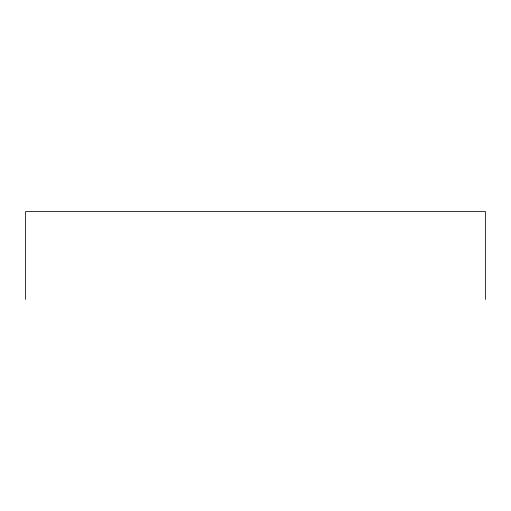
<?xml version="1.0" encoding="UTF-8"?>
<svg xmlns="http://www.w3.org/2000/svg" width="511" height="511" viewBox="0 0 511 511"><rect width="100%" height="100%" fill="white"/><g stroke="black" fill="none" stroke-linecap="round" stroke-linejoin="round"><path stroke-width="0.77" d="M485.45 299.42L485.45 211.58L25.55 211.58L25.55 299.42"/></g></svg>
